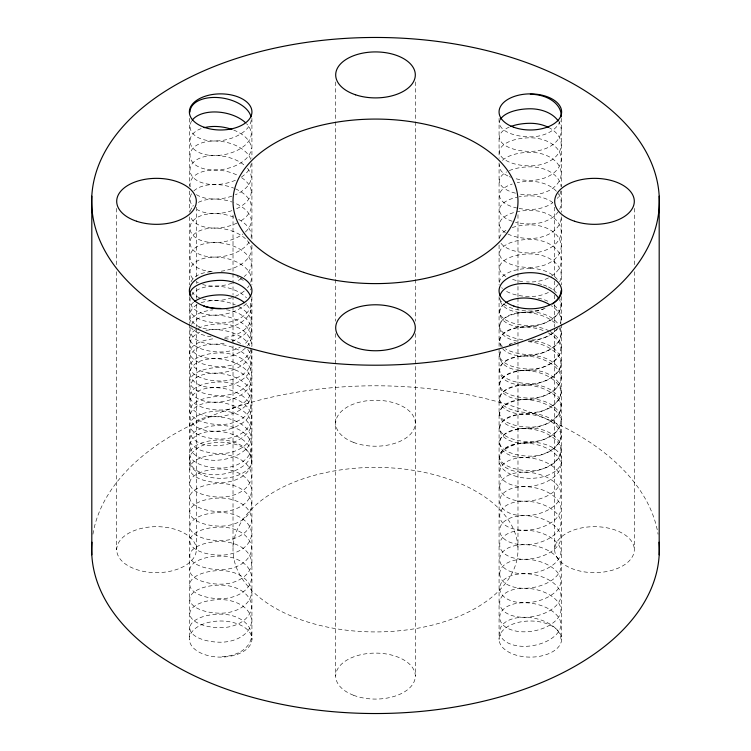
<?xml version="1.0" encoding="UTF-8"?>
<svg xmlns="http://www.w3.org/2000/svg" width="751" height="751" viewBox="0 0 751 751"><rect width="100%" height="100%" fill="white"/><g stroke="black" fill="none" stroke-linecap="round" stroke-linejoin="round"><path stroke-width="0.56" stroke-dasharray="3.75 2.82" d="M634.304 208.374L634.304 267.018M634.304 271.702L634.304 549.657A39.812 22.99 0 0 1 574.581 569.568A39.812 22.99 0 0 1 574.581 529.755A39.812 22.99 0 0 1 634.304 549.657M561.617 118.367L561.617 186.426M561.617 191.083L561.617 212.233M561.617 216.889L561.617 284.948M561.617 296.636L561.617 323.014M561.617 324.15L561.617 639.627A31.289 18.062 0 0 1 513.862 654.412A31.289 18.062 0 0 1 515.562 623.142A31.289 18.062 0 0 1 561.617 639.627M554.67 207.201L554.67 276.396M554.67 281.09L554.67 290.468M554.67 295.162L554.67 299.856M554.67 304.549L554.67 326.826M554.67 327.999L554.67 549.657M517.983 214.664L517.983 272.134M517.983 273.308L517.983 296.758M517.983 297.931L517.983 304.972M517.983 306.145L517.983 341.329M517.983 342.503L517.983 550.089A142.483 82.263 0 0 1 303.62 620.692A142.483 82.263 0 0 1 304.897 478.209A142.483 82.263 0 0 1 517.983 550.089M499.077 118.367L499.077 158.283M499.077 162.939L499.077 240.376M499.077 245.033L499.077 284.948M499.077 296.636L499.077 639.627M415.312 81.943L415.312 120.648M415.312 121.822L415.312 321.193M415.312 333.632L415.312 676.097M335.688 81.943L335.688 120.648M335.688 121.822L335.688 321.193M335.688 333.632L335.688 676.097M251.923 118.367L251.923 158.283M251.923 162.939L251.923 240.376M251.923 245.033L251.923 284.948M251.923 296.636L251.923 639.627A31.289 18.062 0 0 1 204.169 654.412A31.289 18.062 0 0 1 205.868 623.142A31.289 18.062 0 0 1 251.923 639.627M233.017 214.993L233.017 272.453M233.017 273.627L233.017 294.739M233.017 295.913L233.017 305.291M233.017 306.464L233.017 549.234M196.33 207.201L196.33 276.396M196.33 281.09L196.33 283.437M196.33 288.131L196.33 298.682M196.33 304.549L196.33 326.826M196.33 327.999L196.33 549.657A39.812 22.99 0 0 1 136.598 569.568A39.812 22.99 0 0 1 136.598 529.755A39.812 22.99 0 0 1 196.33 549.657M189.383 118.367L189.383 186.426M189.383 191.083L189.383 212.233M189.383 216.889L189.383 284.948M189.383 296.636L189.383 323.014M189.383 324.15L189.383 639.627M116.696 208.374L116.696 267.018M116.696 271.702L116.696 549.657M92.927 534.243A283.831 163.868 0 0 1 375.5 385.789A283.831 163.868 0 0 1 658.073 534.243M190.285 327.455A30.932 17.677 10.1 0 0 190.041 329.651A30.932 17.677 -10.1 0 0 226.389 342.832M191.552 324.338A30.932 17.677 10.1 0 1 225.422 316.255A30.932 17.677 10.1 0 1 251.266 336.899A30.932 17.677 -10.1 0 1 247.464 345.929M197.072 304.634A30.932 17.677 10.1 0 0 190.041 315.148A30.932 17.677 -10.1 0 0 220.653 329.323A30.932 17.677 -10.1 0 0 251.266 307.891A30.932 17.677 10.1 0 0 249.097 301.076M201.146 302.747A30.932 17.677 10.1 0 1 235.401 304.915M238.64 306.492A30.932 17.677 10.1 0 1 251.266 322.386A30.932 17.677 -10.1 0 1 231.918 341.245M246.488 303.479A30.932 17.677 -10.1 0 1 212.139 315.11A30.932 17.677 -10.1 0 1 190.041 300.625A30.932 17.677 10.1 0 1 190.285 298.429M191.552 295.312A30.932 17.677 10.1 0 1 216.823 286.131A30.932 17.677 10.1 0 1 246.488 297.781M191.017 281.813A30.932 17.677 10.1 0 1 213.04 271.599A30.932 17.677 -10.1 0 1 190.041 257.086A30.932 17.677 10.1 0 1 220.653 242.911A30.932 17.677 10.1 0 1 251.266 264.343A30.932 17.677 -10.1 0 1 244.225 276.528M237.053 276.659A30.932 17.677 10.1 0 1 238.64 277.476M240.16 278.339A30.932 17.677 10.1 0 1 244.225 281.193M250.29 288.825A30.932 17.677 10.1 0 1 250.712 289.97M245.408 348.06A30.932 17.677 -10.1 0 1 211.219 358.593A30.932 17.677 -10.1 0 1 190.041 344.155A30.932 17.677 10.1 0 1 199.7 332.336M205.905 330.44A30.932 17.677 10.1 0 1 249.745 345.732M251.2 350.285A30.932 17.677 10.1 0 1 251.266 351.412A30.932 17.677 -10.1 0 1 220.653 372.853A30.932 17.677 -10.1 0 1 190.041 358.668A30.932 17.677 10.1 0 1 220.653 344.493A30.932 17.677 10.1 0 1 251.266 365.925A30.932 17.677 -10.1 0 1 220.653 387.366A30.932 17.677 -10.1 0 1 190.041 373.181A30.932 17.677 10.1 0 1 220.653 359.006A30.932 17.677 10.1 0 1 251.266 380.438A30.932 17.677 -10.1 0 1 220.653 401.879A30.932 17.677 -10.1 0 1 190.041 387.685A30.932 17.677 10.1 0 1 220.653 373.51A30.932 17.677 10.1 0 1 251.266 394.942A30.932 17.677 -10.1 0 1 220.653 416.383A30.932 17.677 -10.1 0 1 190.041 402.198A30.932 17.677 10.1 0 1 220.653 388.023A30.932 17.677 10.1 0 1 251.266 409.455A30.932 17.677 -10.1 0 1 220.653 430.896A30.932 17.677 -10.1 0 1 190.041 416.711A30.932 17.677 10.1 0 1 220.653 402.536A30.932 17.677 10.1 0 1 251.266 423.968A30.932 17.677 -10.1 0 1 220.653 445.409A30.932 17.677 -10.1 0 1 190.041 431.224A30.932 17.677 10.1 0 1 220.653 417.049A30.932 17.677 10.1 0 1 251.266 438.481A30.932 17.677 -10.1 0 1 220.653 459.922A30.932 17.677 -10.1 0 1 190.041 445.737A30.932 17.677 10.1 0 1 220.653 431.562A30.932 17.677 10.1 0 1 251.266 452.994A30.932 17.677 -10.1 0 1 220.653 474.435A30.932 17.677 -10.1 0 1 190.041 460.241M233.683 217.133A30.932 17.677 10.1 0 0 190.041 228.079A30.932 17.677 -10.1 0 0 209.416 242.338A30.932 17.677 -10.1 0 0 242.958 233.983M238.64 219.433A30.932 17.677 10.1 0 1 251.266 235.326A30.932 17.677 -10.1 0 1 250.712 238.734M249.097 242.141A30.932 17.677 -10.1 0 1 214.936 257.124A30.932 17.677 -10.1 0 1 190.041 242.573A30.932 17.677 10.1 0 1 220.653 228.398A30.932 17.677 10.1 0 1 251.266 249.83A30.932 17.677 -10.1 0 1 220.653 271.271M241.597 278.471A30.932 17.677 -10.1 0 1 237.053 281.062M231.918 283.202A30.932 17.677 -10.1 0 1 202.657 284.507M198.348 282.798A30.932 17.677 -10.1 0 1 197.072 282.104M192.969 278.828A30.932 17.677 -10.1 0 1 190.041 271.599A30.932 17.677 10.1 0 1 220.653 257.424A30.932 17.677 10.1 0 1 251.266 278.856A30.932 17.677 -10.1 0 1 250.712 282.263M249.097 285.671A30.932 17.677 -10.1 0 1 247.464 287.886M244.225 291.041A30.932 17.677 -10.1 0 1 235.401 296.345M231.918 297.706A30.932 17.677 -10.1 0 1 202.657 299.02M199.7 297.94A30.932 17.677 -10.1 0 1 192.209 292.402M245.408 231.975A30.932 17.677 -10.1 0 0 251.266 220.822A30.932 17.677 10.1 0 0 233.683 202.62M250.712 159.362A30.932 17.677 10.1 0 0 217.781 141.075A30.932 17.677 10.1 0 0 190.041 155.523A30.932 17.677 -10.1 0 0 220.653 169.698A30.932 17.677 -10.1 0 0 251.266 148.266M201.146 128.609A30.932 17.677 10.1 0 0 190.041 141.01A30.932 17.677 -10.1 0 0 220.653 155.185A30.932 17.677 -10.1 0 0 251.266 133.753A30.932 17.677 10.1 0 0 246.488 123.643M233.683 130.064A30.932 17.677 10.1 0 1 251.266 148.257M251.2 120.367A30.932 17.677 -10.1 0 1 219.696 140.775A30.932 17.677 -10.1 0 1 190.041 126.487A30.932 17.677 10.1 0 1 191.552 121.183M251.2 163.906A30.932 17.677 -10.1 0 1 241.597 176.889M235.401 180.249A30.932 17.677 -10.1 0 1 190.041 170.017A30.932 17.677 10.1 0 1 210.318 155.673A30.932 17.677 10.1 0 1 244.225 165.098M247.464 168.252A30.932 17.677 10.1 0 1 251.266 177.274A30.932 17.677 -10.1 0 1 235.401 194.762M190.285 211.369A30.932 17.677 10.1 0 1 193.842 205.445M198.348 202.366A30.932 17.677 10.1 0 1 231.918 201.972M191.552 193.739A30.932 17.677 10.1 0 0 190.041 199.053A30.932 17.677 -10.1 0 0 192.969 206.272M193.842 190.932A30.932 17.677 10.1 0 1 233.683 188.107M235.401 188.82A30.932 17.677 10.1 0 1 251.266 206.3A30.932 17.677 -10.1 0 1 240.16 221.338M251.266 191.796A30.932 17.677 -10.1 0 1 235.401 209.276M231.918 210.646A30.932 17.677 -10.1 0 1 197.072 209.548M231.918 196.133A30.932 17.677 -10.1 0 1 195.898 194.293M190.285 186.736A30.932 17.677 -10.1 0 1 190.041 184.53A30.932 17.677 10.1 0 1 206.788 170.655A30.932 17.677 10.1 0 1 238.64 175.894M241.597 177.668A30.932 17.677 10.1 0 1 251.266 191.787M237.053 223.019A30.932 17.677 -10.1 0 1 190.285 215.753M195.711 329.689A30.932 14.053 0 0 0 193.157 344.305A30.932 14.053 0 0 0 220.653 351.994A30.932 21.3 0 0 0 240.292 347.093M198.18 328.328A30.932 14.053 0 0 1 220.653 323.897A30.932 21.3 0 0 1 251.435 346.54M211.125 336.795A30.932 14.053 0 0 1 191.317 327.774M189.806 323.437A30.932 14.053 0 0 1 212.984 309.834M246.685 304.765A30.932 21.3 0 0 1 222.587 337.434M226.426 309.778A30.932 21.3 0 0 1 244.404 344.258M193.627 302.155A30.932 14.053 0 0 0 220.653 322.977A30.932 21.3 0 0 0 251.256 299.001M250.947 349.196A30.932 21.3 0 0 1 220.653 366.497A30.932 14.053 0 0 1 189.937 353.777A30.932 14.053 0 0 1 214.88 338.663M247.67 349.45A30.932 21.3 0 0 1 220.653 381.01A30.932 14.053 0 0 1 189.806 366.967A30.932 14.053 0 0 1 220.653 352.914A30.932 21.3 0 0 1 251.501 374.223A30.932 21.3 0 0 1 220.653 395.524A30.932 14.053 0 0 1 189.806 381.48A30.932 14.053 0 0 1 220.653 367.427A30.932 21.3 0 0 1 251.501 388.736A30.932 21.3 0 0 1 220.653 410.027A30.932 14.053 0 0 1 189.806 395.993A30.932 14.053 0 0 1 220.653 381.94A30.932 21.3 0 0 1 251.501 403.249A30.932 21.3 0 0 1 220.653 424.54A30.932 14.053 0 0 1 189.806 410.506A30.932 14.053 0 0 1 220.653 396.453A30.932 21.3 0 0 1 251.501 417.753A30.932 21.3 0 0 1 220.653 439.053A30.932 14.053 0 0 1 189.806 425.01A30.932 14.053 0 0 1 220.653 410.966A30.932 21.3 0 0 1 251.501 432.266A30.932 21.3 0 0 1 220.653 453.566A30.932 14.053 0 0 1 189.806 439.523A30.932 14.053 0 0 1 220.653 425.47A30.932 21.3 0 0 1 251.501 446.779A30.932 21.3 0 0 1 220.653 468.08A30.932 14.053 0 0 1 189.806 454.036A30.932 14.053 0 0 1 220.653 439.983A30.932 21.3 0 0 1 251.501 461.292A30.932 21.3 0 0 1 220.653 482.583A30.932 14.053 0 0 1 189.806 468.549A30.932 14.053 0 0 1 220.653 454.496A30.932 21.3 0 0 1 251.501 475.805A30.932 21.3 0 0 1 220.653 497.096A30.932 14.053 0 0 1 189.806 483.062A30.932 14.053 0 0 1 220.653 469.009A30.932 21.3 0 0 1 251.501 490.309A30.932 21.3 0 0 1 220.653 511.609A30.932 14.053 0 0 1 189.806 497.566A30.932 14.053 0 0 1 220.653 483.522A30.932 21.3 0 0 1 251.501 504.822A30.932 21.3 0 0 1 220.653 526.122A30.932 14.053 0 0 1 189.806 512.079A30.932 14.053 0 0 1 220.653 498.026A30.932 21.3 0 0 1 251.501 519.335A30.932 21.3 0 0 1 220.653 540.636A30.932 14.053 0 0 1 189.806 526.592A30.932 14.053 0 0 1 220.653 512.539A30.932 21.3 0 0 1 251.501 533.848A30.932 21.3 0 0 1 220.653 555.139A30.932 14.053 0 0 1 189.806 541.105A30.932 14.053 0 0 1 220.653 527.052A30.932 21.3 0 0 1 251.501 548.361A30.932 21.3 0 0 1 220.653 569.652A30.932 14.053 0 0 1 189.806 555.618A30.932 14.053 0 0 1 220.653 541.565A30.932 21.3 0 0 1 251.501 562.865A30.932 21.3 0 0 1 220.653 584.165A30.932 14.053 0 0 1 189.806 570.122A30.932 14.053 0 0 1 220.653 556.078A30.932 21.3 0 0 1 251.501 577.378A30.932 21.3 0 0 1 220.653 598.678A30.932 14.053 0 0 1 189.806 584.635A30.932 14.053 0 0 1 220.653 570.582A30.932 21.3 0 0 1 251.501 591.891A30.932 21.3 0 0 1 220.653 613.192A30.932 14.053 0 0 1 189.806 599.148A30.932 14.053 0 0 1 220.653 585.095A30.932 21.3 0 0 1 251.501 606.404A30.932 21.3 0 0 1 220.653 627.695A30.932 14.053 0 0 1 189.806 613.661A30.932 14.053 0 0 1 220.653 599.608A30.932 21.3 0 0 1 251.501 620.917A30.932 21.3 0 0 1 220.653 642.208A30.932 14.053 0 0 1 189.806 628.174A30.932 14.053 0 0 1 220.653 614.121A30.932 21.3 0 0 1 251.501 635.43A30.932 21.3 0 0 1 220.653 656.721M224.511 338.588A30.932 21.3 0 0 1 243.117 345.141M499.734 486.695A30.932 17.677 10.1 0 1 530.347 472.501A30.932 17.677 10.1 0 1 560.959 493.933A30.932 17.677 -10.1 0 1 530.347 515.374A30.932 17.677 -10.1 0 1 499.734 501.189A30.932 17.677 10.1 0 1 530.347 487.014A30.932 17.677 10.1 0 1 560.959 508.446A30.932 17.677 -10.1 0 1 530.347 529.887A30.932 17.677 -10.1 0 1 499.734 515.702A30.932 17.677 10.1 0 1 530.347 501.527A30.932 17.677 10.1 0 1 560.959 522.959A30.932 17.677 -10.1 0 1 530.347 544.4A30.932 17.677 -10.1 0 1 499.734 530.215M499.734 486.676A30.932 17.677 -10.1 0 0 530.347 500.87A30.932 17.677 -10.1 0 0 560.959 479.438A30.932 17.677 10.1 0 0 530.347 457.997A30.932 17.677 10.1 0 0 499.734 472.182A30.932 17.677 -10.1 0 0 530.347 486.357A30.932 17.677 -10.1 0 0 560.959 464.925A30.932 17.677 10.1 0 0 530.347 443.484A30.932 17.677 10.1 0 0 499.734 457.669A30.932 17.677 -10.1 0 0 530.347 471.844A30.932 17.677 -10.1 0 0 560.959 450.412A30.932 17.677 10.1 0 0 530.347 428.971A30.932 17.677 10.1 0 0 499.734 443.156M499.734 443.146A30.932 17.677 -10.1 0 0 530.347 457.331A30.932 17.677 -10.1 0 0 560.959 435.899A30.932 17.677 10.1 0 0 530.347 414.458A30.932 17.677 10.1 0 0 499.734 428.643A30.932 17.677 -10.1 0 0 530.347 442.818A30.932 17.677 -10.1 0 0 560.959 421.386A30.932 17.677 10.1 0 0 530.347 399.945A30.932 17.677 10.1 0 0 499.734 414.139A30.932 17.677 -10.1 0 0 530.347 428.314A30.932 17.677 -10.1 0 0 560.959 406.882A30.932 17.677 10.1 0 0 530.347 385.441A30.932 17.677 10.1 0 0 499.734 399.626M502.663 348.793A30.932 17.677 -10.1 0 0 537.003 354.538A30.932 17.677 -10.1 0 0 560.959 334.326A30.932 17.677 10.1 0 0 558.791 327.511M501.255 346.887A30.932 17.677 -10.1 0 1 499.734 341.564A30.932 17.677 10.1 0 1 545.095 331.351M560.406 323.212A30.932 17.677 -10.1 0 0 560.959 319.813A30.932 17.677 10.1 0 0 551.3 305.685M557.158 328.835A30.932 17.677 -10.1 0 1 528.422 341.433M517.317 341.085A30.932 17.677 -10.1 0 1 499.734 327.06A30.932 17.677 10.1 0 1 521.832 312.576A30.932 17.677 10.1 0 1 556.181 324.216M545.095 308.267A30.932 17.677 -10.1 0 1 499.734 298.034M504.512 303.592A30.932 17.677 10.1 0 0 499.734 312.557A30.932 17.677 -10.1 0 0 530.347 326.732A30.932 17.677 -10.1 0 0 560.959 305.3A30.932 17.677 10.1 0 0 559.448 299.611M548.343 332.928A30.932 17.677 10.1 0 1 560.959 348.821A30.932 17.677 -10.1 0 1 530.347 370.262A30.932 17.677 -10.1 0 1 499.734 356.077M499.734 399.616A30.932 17.677 -10.1 0 0 530.347 413.801A30.932 17.677 -10.1 0 0 560.959 392.369A30.932 17.677 10.1 0 0 530.347 370.928A30.932 17.677 10.1 0 0 499.734 385.113A30.932 17.677 -10.1 0 0 530.347 399.288A30.932 17.677 -10.1 0 0 560.959 377.856A30.932 17.677 10.1 0 0 530.347 356.415A30.932 17.677 10.1 0 0 499.734 370.6A30.932 17.677 -10.1 0 0 530.347 384.775A30.932 17.677 -10.1 0 0 560.959 363.343A30.932 17.677 10.1 0 0 528.422 341.714M499.734 356.087A30.932 17.677 10.1 0 1 501.255 350.773M509.403 344.258A30.932 17.677 10.1 0 1 512.36 343.188M513.947 342.747A30.932 17.677 10.1 0 1 515.599 342.372M499.734 573.745A30.932 17.677 -10.1 0 0 530.347 587.93A30.932 17.677 -10.1 0 0 560.959 566.507A30.932 17.677 10.1 0 0 530.347 545.057A30.932 17.677 10.1 0 0 499.734 559.251A30.932 17.677 -10.1 0 0 530.347 573.426A30.932 17.677 -10.1 0 0 560.959 551.994A30.932 17.677 10.1 0 0 530.347 530.553A30.932 17.677 10.1 0 0 499.734 544.738A30.932 17.677 -10.1 0 0 530.347 558.913A30.932 17.677 -10.1 0 0 560.959 537.481A30.932 17.677 10.1 0 0 530.347 516.04A30.932 17.677 10.1 0 0 499.734 530.225M499.734 573.755A30.932 17.677 10.1 0 1 530.347 559.57A30.932 17.677 10.1 0 1 560.959 581.002A30.932 17.677 -10.1 0 1 530.347 602.443A30.932 17.677 -10.1 0 1 499.734 588.258A30.932 17.677 10.1 0 1 530.347 574.083A30.932 17.677 10.1 0 1 560.959 595.515A30.932 17.677 -10.1 0 1 530.347 616.956A30.932 17.677 -10.1 0 1 499.734 602.771A30.932 17.677 10.1 0 1 530.347 588.596A30.932 17.677 10.1 0 1 560.959 610.028A30.932 17.677 -10.1 0 1 530.347 631.469A30.932 17.677 -10.1 0 1 499.734 617.284M499.734 617.294A30.932 17.677 10.1 0 1 530.347 603.109A30.932 17.677 10.1 0 1 560.959 624.541A30.932 17.677 -10.1 0 1 530.347 645.982A30.932 17.677 -10.1 0 1 499.734 631.788A30.932 17.677 10.1 0 1 530.347 617.613A30.932 17.677 10.1 0 1 560.959 639.045M559.683 326.676A30.932 21.3 0 0 1 530.347 354.556A30.932 14.053 0 0 1 505.404 348.774M530.347 311.965A30.932 21.3 0 0 1 558.246 324.197M554.097 305.178A30.932 21.3 0 0 1 560.227 324.047M558.246 327.821A30.932 21.3 0 0 1 530.347 340.043M538.016 298.128A30.932 21.3 0 0 1 549.995 302.343M504.315 303.967A30.932 14.053 0 0 0 503.311 318.246A30.932 14.053 0 0 0 530.347 325.54A30.932 21.3 0 0 0 560.227 298.936M499.744 298.738A30.932 14.053 0 0 0 530.347 311.027A30.932 21.3 0 0 0 543.471 308.98M522.687 339.612A30.932 14.053 0 0 1 499.744 324.254A30.932 14.053 0 0 1 530.347 311.956M530.347 268.426A30.932 21.3 0 0 1 557.373 279.466M538.016 283.615A30.932 21.3 0 0 1 541.696 284.451M543.471 284.976A30.932 21.3 0 0 1 546.859 286.262M548.465 287.013A30.932 21.3 0 0 1 556.378 292.824M502.447 346.502A30.932 14.053 0 0 1 530.347 326.469A30.932 21.3 0 0 1 548.465 330.553M549.995 331.369A30.932 21.3 0 0 1 559.382 354.97A30.932 21.3 0 0 1 530.347 369.07A30.932 14.053 0 0 1 501.677 349.863M506.596 291.426A30.932 14.053 0 0 0 530.347 296.514A30.932 21.3 0 0 0 549.995 291.613M502.447 288.45A30.932 14.053 0 0 1 501.677 287.642M499.499 282.47A30.932 14.053 0 0 1 530.347 268.417M559.683 281.794A30.932 21.3 0 0 0 530.347 253.913A30.932 14.053 0 0 0 502.428 261.986A30.932 14.053 0 0 0 506.596 276.912M558.246 284.282A30.932 21.3 0 0 1 552.82 289.783M551.45 276.218A30.932 21.3 0 0 0 559.035 252.88A30.932 21.3 0 0 0 530.347 239.4A30.932 14.053 0 0 0 499.499 253.444A30.932 14.053 0 0 0 530.347 267.497M548.465 277.917A30.932 21.3 0 0 1 530.347 281.991A30.932 14.053 0 0 1 526.489 281.888M501.02 243.268A30.932 14.053 0 0 0 530.347 252.984A30.932 21.3 0 0 0 561.194 231.674A30.932 21.3 0 0 0 530.347 210.374A30.932 14.053 0 0 0 517.232 211.707M499.565 238.048A30.932 14.053 0 0 1 506.596 229.975M512.238 227.562A30.932 14.053 0 0 1 530.347 224.878A30.932 21.3 0 0 1 561.194 246.187A30.932 21.3 0 0 1 530.347 267.478M522.687 281.559A30.932 14.053 0 0 1 510.708 278.771M507.883 234.03A30.932 14.053 0 0 0 530.347 238.471A30.932 21.3 0 0 0 561.138 215.819M505.404 232.669A30.932 14.053 0 0 1 515.505 212.111M548.465 127.37A30.932 21.3 0 0 1 559.692 151.158A30.932 21.3 0 0 1 530.347 165.887A30.932 14.053 0 0 1 499.499 151.852A30.932 14.053 0 0 1 530.347 137.799A30.932 21.3 0 0 1 561.194 159.109A30.932 21.3 0 0 1 530.347 180.4A30.932 14.053 0 0 1 513.834 178.222M560.227 120.864A30.932 21.3 0 0 1 530.347 136.86A30.932 14.053 0 0 1 500.053 120.188M509.253 127.097A30.932 14.053 0 0 0 501.659 142.493A30.932 14.053 0 0 0 530.347 151.392A30.932 21.3 0 0 0 559.026 122.244M510.708 177.189A30.932 14.053 0 0 1 509.253 176.598M507.883 175.978A30.932 14.053 0 0 1 499.744 164.6M502.447 160.376A30.932 14.053 0 0 1 530.347 152.312A30.932 21.3 0 0 1 561.194 173.622A30.932 21.3 0 0 1 530.347 194.913A30.932 14.053 0 0 1 519.007 193.936M558.246 193.58A30.932 21.3 0 0 1 559.683 209.229M558.246 211.716A30.932 21.3 0 0 1 530.347 223.939M556.378 191.233A30.932 21.3 0 0 0 530.347 181.348A30.932 14.053 0 0 0 517.232 182.681M552.82 202.582A30.932 21.3 0 0 0 530.347 195.861A30.932 14.053 0 0 0 519.007 196.846M519.007 208.449A30.932 14.053 0 0 0 530.347 209.445A30.932 21.3 0 0 0 552.82 202.704M517.232 208.093A30.932 14.053 0 0 1 512.238 184.023M515.505 193.185A30.932 14.053 0 0 1 506.596 171.923M509.253 170.637A30.932 14.053 0 0 1 530.347 166.825A30.932 21.3 0 0 1 561.138 186.792M530.347 223.958A30.932 14.053 0 0 1 515.505 222.212M512.238 221.263A30.932 14.053 0 0 1 517.232 197.194M560.95 190.801A30.932 21.3 0 0 1 557.373 198.395M509.253 344.793A30.932 14.053 0 0 1 510.708 344.211M528.413 341.01A30.932 14.053 0 0 1 530.347 340.982A30.932 21.3 0 0 1 561.194 362.292A30.932 21.3 0 0 1 530.347 383.583A30.932 14.053 0 0 1 499.499 369.548A30.932 14.053 0 0 1 530.347 355.495A30.932 21.3 0 0 1 561.194 376.805A30.932 21.3 0 0 1 530.347 398.096A30.932 14.053 0 0 1 499.499 384.061A30.932 14.053 0 0 1 530.347 370.008A30.932 21.3 0 0 1 561.194 391.318A30.932 21.3 0 0 1 530.347 412.609A30.932 14.053 0 0 1 499.499 398.574A30.932 14.053 0 0 1 530.347 384.521A30.932 21.3 0 0 1 561.194 405.831A30.932 21.3 0 0 1 530.347 427.122A30.932 14.053 0 0 1 499.499 413.088A30.932 14.053 0 0 1 530.347 399.034A30.932 21.3 0 0 1 561.194 420.344A30.932 21.3 0 0 1 530.347 441.635A30.932 14.053 0 0 1 499.499 427.601A30.932 14.053 0 0 1 530.347 413.548A30.932 21.3 0 0 1 561.194 434.857A30.932 21.3 0 0 1 530.347 456.148A30.932 14.053 0 0 1 499.499 442.114A30.932 14.053 0 0 1 530.347 428.061A30.932 21.3 0 0 1 561.194 449.37A30.932 21.3 0 0 1 530.347 470.661A30.932 14.053 0 0 1 499.499 456.627A30.932 14.053 0 0 1 530.347 442.574M353.468 442.377A39.812 22.99 0 0 0 415.237 424.672A39.812 22.99 0 0 0 357.795 402.639A39.812 22.99 0 0 0 353.468 442.377M353.468 695.238A39.812 22.99 0 0 0 415.237 677.533A39.812 22.99 0 0 0 357.795 655.501A39.812 22.99 0 0 0 353.468 695.238M204.169 475.608A31.289 18.062 0 0 0 251.923 460.823A31.289 18.062 0 0 0 205.868 444.339A31.289 18.062 0 0 0 204.169 475.608M513.862 475.608A31.289 18.062 0 0 0 561.617 460.823A31.289 18.062 0 0 0 515.562 444.339A31.289 18.062 0 0 0 513.862 475.608"/><path stroke-width="1.13" d="M659.19 196.189L659.19 554.811M91.81 196.189L91.81 554.811M659.04 542.231A283.831 163.868 0 0 1 375.5 713.534A283.831 163.868 0 0 1 91.96 542.231M190.041 111.983A30.932 17.677 10.1 0 1 218.738 97.611A30.932 17.677 10.1 0 1 251.012 116.968M192.209 120.207A30.932 17.677 10.1 0 1 216.823 112.002A30.932 17.677 10.1 0 1 245.408 122.591M204.253 127.661A30.932 17.677 10.1 0 1 231.918 129.407M220.653 308.464A30.932 14.053 0 0 1 204.141 306.267M189.862 295.293A30.932 14.053 0 0 1 220.653 280.358A30.932 21.3 0 0 1 250.524 296.373M244.404 302.606A30.932 21.3 0 0 0 220.653 294.88A30.932 14.053 0 0 0 194.622 301.395M505.592 302.794A30.932 17.677 10.1 0 1 549.854 304.775M499.988 295.847A30.932 17.677 10.1 0 1 526.526 283.549A30.932 17.677 10.1 0 1 558.791 298.485M560.959 290.787A30.932 17.677 -10.1 0 1 552.652 303.958M558.246 121.014A30.932 21.3 0 0 0 530.347 108.782A30.932 14.053 0 0 0 500.476 119.325M548.465 127.37A30.932 21.3 0 0 0 530.347 123.295A30.932 14.053 0 0 0 510.708 126.515M530.347 94.269A30.932 21.3 0 0 1 561.138 116.903M225.929 340.607A283.831 163.868 0 0 0 659.19 206.487A283.831 163.868 0 0 0 241.371 56.916A283.831 163.868 0 0 0 225.929 340.607M303.62 272.369A142.483 82.263 0 0 0 517.983 201.766A142.483 82.263 0 0 0 304.897 129.885A142.483 82.263 0 0 0 303.62 272.369M574.581 221.245A39.812 22.99 0 0 0 634.304 201.343A39.812 22.99 0 0 0 574.581 181.432A39.812 22.99 0 0 0 574.581 221.245M355.589 94.814A39.812 22.99 0 0 0 415.312 74.903A39.812 22.99 0 0 0 355.589 55.001A39.812 22.99 0 0 0 355.589 94.814M136.598 221.245A39.812 22.99 0 0 0 196.33 201.343A39.812 22.99 0 0 0 136.598 181.432A39.812 22.99 0 0 0 136.598 221.245M355.589 347.675A39.812 22.99 0 0 0 415.312 327.774A39.812 22.99 0 0 0 355.589 307.863A39.812 22.99 0 0 0 355.589 347.675M513.862 306.089A31.289 18.062 0 0 0 561.617 291.304A31.289 18.062 0 0 0 515.562 274.819A31.289 18.062 0 0 0 513.862 306.089M204.169 306.089A31.289 18.062 0 0 0 251.923 291.304A31.289 18.062 0 0 0 205.868 274.819A31.289 18.062 0 0 0 204.169 306.089M204.169 127.285A31.289 18.062 0 0 0 251.923 112.509A31.289 18.062 0 0 0 205.868 96.015A31.289 18.062 0 0 0 204.169 127.285M513.862 127.285A31.289 18.062 0 0 0 561.617 112.509A31.289 18.062 0 0 0 515.562 96.015A31.289 18.062 0 0 0 513.862 127.285"/></g></svg>
